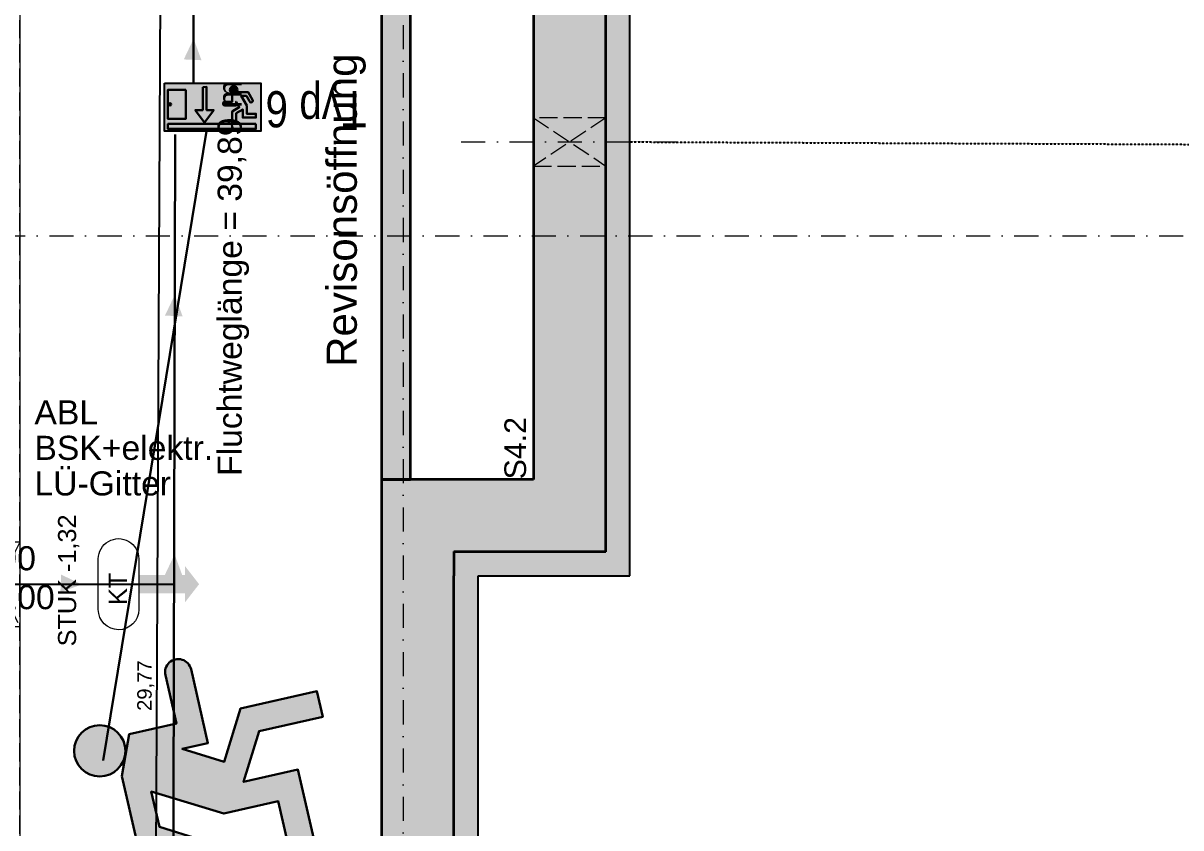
# Model space of a CAD drawing. Header units: millimetres. Extents: x 32522367 to 32638135, y 41424826 to 41540167.
# Drawn here: x 32554262 to 32559063, y 41494418 to 41497756 of the extents above; entities that cross this region are included whole.
import ezdxf
from ezdxf.enums import TextEntityAlignment as Align

# ---------------------------------------------------------------- set-up
doc = ezdxf.new("R2010")
doc.units = ezdxf.units.MM
for name, pattern in [('Achse', [0.2, 0.1, -0.05, 0, -0.05]), ('Raster', [0.2, 0.1, -0.05, 0, -0.05]), ('Strichlinie eng', [0.1, 0.075, -0.025]), ('Untersicht', [0.1, 0.075, -0.025])]:
    doc.linetypes.add(name, pattern=pattern)
for name, color, linetype in [('000 Achsraster Haupt', 251, 'Continuous'), ('110 Wand Aussen', 251, 'Continuous'), ('120 Wand Innen tragend', 251, 'Continuous'), ('130 Wand Innen', 251, 'Continuous'), ('220 Bodenaufbau', 251, 'Continuous'), ('240 Unterdaemmung', 251, 'Continuous'), ('715 Lueftung', 251, 'Continuous'), ('811 Raum 2.Erschließung_ Nebenräume_Allg.räume_Technik', 251, 'Continuous'), ('956 Fensternummer', 251, 'Continuous'), ('970 Brandschutz Beschriftung.Texte_ Bemaßung_ Symbole_ Fluchtwege', 251, 'Continuous'), ('Archicad Tür-Marker', 251, 'Continuous'), ('dp_GE_SIBEL', 80, 'Continuous')]:
    doc.layers.add(name, color=color, linetype=linetype)
for name, color, linetype, lineweight in [('000 Achsraster Haupt_Stift_Nr__1', 251, 'Continuous', 13), ('110 Wand Aussen_Stift_Nr__1', 251, 'Continuous', 13), ('110 Wand Aussen_Stift_Nr__24', 251, 'Continuous', 13), ('110 Wand Aussen_Stift_Nr__29', 251, 'Continuous', 13), ('110 Wand Aussen_Stift_Nr__6', 251, 'Continuous', 13), ('110 Wand Aussen_Stift_Nr__7', 251, 'Continuous', 25), ('110 Wand Aussen_Stift_Nr__78', 251, 'Continuous', 13), ('110 Wand Aussen_Stift_Nr__8', 251, 'Continuous', 35), ('120 Wand Innen tragend_Stift_Nr__1', 251, 'Continuous', 13), ('120 Wand Innen tragend_Stift_Nr__6', 251, 'Continuous', 13), ('130 Wand Innen_Stift_Nr__23', 251, 'Continuous', 13), ('130 Wand Innen_Stift_Nr__4', 251, 'Continuous', 35), ('220 Bodenaufbau_Stift_Nr__6', 251, 'Continuous', 13), ('240 Unterdaemmung_Stift_Nr__6', 251, 'Continuous', 13), ('710 Kanal_Stift_Nr__61', 251, 'Continuous', 25), ('715 Lueftung_Stift_Nr__123', 251, 'Continuous', 13), ('955 Polierplan Beschriftung_Stift_Nr__1', 251, 'Continuous', 13), ('956 Durchbruch Beschriftung_Stift_Nr__61', 251, 'Continuous', 25), ('956 Fensternummer_Stift_Nr__1', 251, 'Continuous', 13), ('970 Brandschutz Beschriftung.Texte_ Bemaßung_ Symbole_ Fluchtwege_Stift_Nr__101', 251, 'Continuous', 50), ('970 Brandschutz Beschriftung.Texte_ Bemaßung_ Symbole_ Fluchtwege_Stift_Nr__75', 251, 'Continuous', 25), ('Archicad Tür-Marker_Stift_Nr__1', 251, 'Continuous', 13), ('dp_GE_ST_Attribut_Attribut1', 250, 'Continuous', 5)]:
    doc.layers.add(name, color=color, linetype=linetype, lineweight=lineweight)
doc.layers.add('E2_LEHR_MENSCH_NATIVE', color=112, linetype='Continuous', lineweight=35, true_color=0x20dd55)
doc.layers.add('E2_LEHR_WEG_B_INTERPRETATION', color=112, linetype='Continuous', lineweight=80, true_color=0x20dd55)
doc.layers.add('E_NACHRTECH', color=3, linetype='Continuous', true_color=0x00fa00)
doc.styles.add('DPG_TXT', font='arial.ttf', dxfattribs={"width": 0.8})
doc.styles.add('ERSTELLTER_STIL_1', font='arial.ttf')

# ---------------------------------------------------------------- blocks, each defined once
blk = doc.blocks.new('9809550')
at = {"color": 18, "lineweight": 30, "true_color": 0x000000}
for points in [[(423921.7, 99168.8), (423956.8, 99168.8), (423956.8, 99202.9), (423984.5, 99214.5), (424033.7, 99214.5), (424053.8, 99178.3)], [(424040.2, 99170.9), (424025.2, 99196.7), (423999.7, 99196.8), (424026.2, 99150.3), (424026.2, 99110.9), (424070.2, 99110.9), (424070.2, 99092.3), (424007.5, 99092.3), (424007.5, 99131.7), (423975, 99113.1), (423975, 99067), (423956.5, 99067), (423956.5, 99122.4), (423990.5, 99141.9), (423975.1, 99168.8), (423975.1, 99150.2), (423921.7, 99150.3)]]:
    blk.add_lwpolyline(points, dxfattribs=at)
blk.add_circle((423963.6, 99225.9), 18.1, dxfattribs=at)
for centre, radius, start, end in [((424047.8, 99173.1), 7.96, 195.7299, 41.4005), ((423921.7, 99159.5), 9.27, 89.9849, 270.0151)]:
    blk.add_arc(centre, radius, start, end, dxfattribs=at)
blk = doc.blocks.new('RIVO_ARR_down')
at = {"true_color": 0x56c81e}
h = blk.add_hatch(color=72, dxfattribs=at)
h.dxf.hatch_style = 1
h.paths.add_polyline_path([(2487.16, 1656.78), (2487.16, 1647.95), (2504.83, 1647.95), (2504.83, 1656.78)])
h.paths.add_polyline_path([(2496.19, 1651.84), (2494.51, 1649.58), (2492.81, 1651.85), (2494.2, 1651.85), (2494.2, 1656.07), (2494.9, 1656.08), (2494.9, 1651.84)], flags=16)
h.paths.add_polyline_path([(2498.26, 1653.37), (2499.6, 1653.37), (2499.6, 1654.67), (2500.12, 1654.91, -0.535619), (2499.17, 1655.55, -1), (2500.55, 1655.55, -0.302406), (2500.12, 1654.91), (2500.66, 1655.11), (2502.53, 1655.11), (2503.29, 1653.73, -1.25347), (2502.78, 1653.45), (2502.2, 1654.43), (2501.24, 1654.44), (2502.24, 1652.67), (2502.24, 1651.16), (2503.92, 1651.16), (2503.92, 1650.46), (2501.53, 1650.46), (2501.53, 1651.96), (2500.29, 1651.25), (2500.29, 1649.49), (2499.59, 1649.49), (2499.59, 1651.6), (2500.88, 1652.34), (2500.3, 1653.37), (2500.3, 1652.66), (2498.26, 1652.67, -1)], flags=16)
h.paths.add_polyline_path([(2503.92, 1649.3), (2503.92, 1648.39), (2487.82, 1648.39), (2487.82, 1649.3)], flags=16)
h.paths.add_polyline_path([(2491.07, 1650.21), (2487.82, 1650.21), (2487.82, 1655.56), (2491.07, 1655.56)], flags=16)
h.paths.add_polyline_path([(2488, 1652.89, -1), (2488.38, 1652.89, -1)], flags=0)
at = {"true_color": 0xffffff}
h = blk.add_hatch(color=7, dxfattribs=at)
h.dxf.hatch_style = 1
h.paths.add_polyline_path([(2499.17, 1655.55, 1), (2500.55, 1655.55, 1)])
h = blk.add_hatch(color=7, dxfattribs=at)
h.dxf.hatch_style = 1
h.paths.add_polyline_path([(2487.82, 1655.56), (2487.82, 1650.21), (2491.07, 1650.21), (2491.07, 1655.56)])
h.paths.add_polyline_path([(2488.38, 1652.89, -1), (2488, 1652.89, -1)], flags=16)
h = blk.add_hatch(color=7, dxfattribs=at)
h.dxf.hatch_style = 1
h.paths.add_polyline_path([(2494.9, 1651.84), (2494.9, 1656.08), (2494.2, 1656.07), (2494.2, 1651.85), (2492.81, 1651.85), (2494.51, 1649.58), (2496.19, 1651.84)])
h = blk.add_hatch(color=7, dxfattribs=at)
h.dxf.hatch_style = 1
h.paths.add_polyline_path([(2499.6, 1653.37), (2498.26, 1653.37, 1), (2498.26, 1652.67), (2500.3, 1652.66), (2500.3, 1653.37), (2500.88, 1652.34), (2499.59, 1651.6), (2499.59, 1649.49), (2500.29, 1649.49), (2500.29, 1651.25), (2501.53, 1651.96), (2501.53, 1650.46), (2503.92, 1650.46), (2503.92, 1651.16), (2502.24, 1651.16), (2502.24, 1652.67), (2501.24, 1654.44), (2502.2, 1654.43), (2502.78, 1653.45, 1.25347), (2503.29, 1653.73), (2502.53, 1655.11), (2500.66, 1655.11), (2499.6, 1654.67)])
h = blk.add_hatch(color=7, dxfattribs=at)
h.dxf.hatch_style = 1
h.paths.add_polyline_path([(2488, 1652.89, 1), (2488.38, 1652.89, 1)])
h = blk.add_hatch(color=7, dxfattribs=at)
h.dxf.hatch_style = 1
h.paths.add_polyline_path([(2487.82, 1649.3), (2487.82, 1648.39), (2503.92, 1648.39), (2503.92, 1649.3)])
blk.add_lwpolyline([(2487.16, 1656.78), (2504.83, 1656.78), (2504.83, 1647.95), (2487.16, 1647.95)], close=True)
at = {"color": 18, "lineweight": 30, "true_color": 0x000000}
for points in [[(2491.07, 1655.56), (2487.82, 1655.56), (2487.82, 1650.21), (2491.07, 1650.21)], [(2503.92, 1649.3), (2487.82, 1649.3), (2487.82, 1648.39), (2503.92, 1648.39)]]:
    blk.add_lwpolyline(points, close=True, dxfattribs=at)
blk.add_lwpolyline([(2494.2, 1656.07), (2494.2, 1651.85), (2492.81, 1651.85), (2494.51, 1649.58), (2496.19, 1651.84), (2494.9, 1651.84), (2494.9, 1656.08), (2494.2, 1656.07)], dxfattribs=at)
blk.add_circle((2488.19, 1652.89), 0.19, dxfattribs=at)
at = {"xscale": 0.0381026673526157, "yscale": 0.0381026673526157, "zscale": 0.0381026673526157}
blk.add_blockref('9809550', (-13654.29, -2125.22), dxfattribs=at)
blk = doc.blocks.new('Decke_4', base_point=(7.733, 24.5675))
at = {"layer": '240 Unterdaemmung_Stift_Nr__6', "color": 7, "linetype": 'Strichlinie eng', "lineweight": 13, "flags": 128}
blk.add_lwpolyline([(7.733, 24.5675), (9.8287, 31.7063), (15.3459, 30.0867), (15.3881, 30.2306), (9.8709, 31.8502), (10.485, 33.942), (17.8732, 31.7731), (16.9028, 28.4676), (16.4711, 28.5944), (16.1894, 27.6348), (16.6212, 27.5081), (15.5227, 23.766), (15.6954, 23.7153), (22.3358, 46.3358), (22.4949, 46.8779), (22.7906, 47.8854), (24.8863, 55.0242), (26.9129, 61.9278), (28.3522, 61.5053), (26.7678, 56.1081), (26.4861, 55.1486), (16.7331, 21.9255), (15.294, 22.348), (13.3942, 22.9057), (10.3237, 23.807)], close=True, dxfattribs=at)
blk = doc.blocks.new('Decke_7', base_point=(17.0326, 21.525))
at = {"layer": '240 Unterdaemmung_Stift_Nr__6', "color": 7, "linetype": 'Continuous', "lineweight": 13, "flags": 128}
blk.add_lwpolyline([(27.8684, 55.2065), (27.4811, 53.8873), (27.0685, 54.0084), (26.4869, 52.0269), (26.6308, 51.9847), (25.6083, 48.5017), (25.0038, 48.6791), (22.2294, 39.2279), (22.8339, 39.0505), (22.3269, 37.3234), (21.7224, 37.5008), (18.9479, 28.0496)], dxfattribs=at)
blk = doc.blocks.new('Decke_16', base_point=(24.3313, 82.1748))
at = {"layer": '220 Bodenaufbau_Stift_Nr__6', "color": 7, "linetype": 'Continuous', "lineweight": 13, "flags": 128}
blk.add_lwpolyline([(27.7443, 55.1388), (27.4133, 54.0114), (27.0007, 54.1325), (26.3627, 51.9592), (26.5067, 51.9169), (25.5405, 48.6258), (24.936, 48.8032), (22.1053, 39.1602), (22.7097, 38.9827), (22.2591, 37.4475), (21.6546, 37.6249), (20.3082, 33.0385)], dxfattribs=at)
blk = doc.blocks.new('Öffnung_58')
at = {"layer": '120 Wand Innen tragend_Stift_Nr__1', "color": 7, "linetype": 'Untersicht', "lineweight": 13}
for p, q in [((23.0475, 49.3993), (23.1216, 49.0128)), ((23.2202, 49.3486), (22.9489, 49.0635))]:
    blk.add_line(p, q, dxfattribs=at)
at = {"layer": '120 Wand Innen tragend_Stift_Nr__6', "color": 7, "linetype": 'Untersicht', "lineweight": 13, "flags": 128}
for points in [[(23.2202, 49.3486), (23.0475, 49.3993)], [(22.9489, 49.0635), (23.1216, 49.0128)]]:
    blk.add_lwpolyline(points, dxfattribs=at)
blk = doc.blocks.new('Öffnung_71')
at = {"layer": '110 Wand Aussen_Stift_Nr__1', "color": 7, "linetype": 'Untersicht', "lineweight": 13}
for p, q in [((25.7597, 50.4374), (25.9912, 50.161)), ((26.0475, 50.3529), (25.7034, 50.2455))]:
    blk.add_line(p, q, dxfattribs=at)
at = {"layer": '110 Wand Aussen_Stift_Nr__6', "color": 7, "linetype": 'Untersicht', "lineweight": 13, "flags": 128}
for points in [[(26.0475, 50.3529), (25.7597, 50.4374)], [(25.9912, 50.161), (26.0475, 50.3529)], [(25.7034, 50.2455), (25.9912, 50.161)]]:
    blk.add_lwpolyline(points, dxfattribs=at)
at = {"layer": '110 Wand Aussen_Stift_Nr__78', "color": 5, "linetype": 'Achse', "lineweight": 13}
blk.add_line((25.4437, 50.426), (26.3072, 50.1725), dxfattribs=at)
at = {"layer": '110 Wand Aussen_Stift_Nr__8', "color": 7, "linetype": 'Continuous', "lineweight": 35, "flags": 128}
blk.add_lwpolyline([(25.7597, 50.4374), (25.7034, 50.2455)], dxfattribs=at)
blk = doc.blocks.new('Wand_16', base_point=(25.3372, 48.9981))
at = {"layer": '110 Wand Aussen_Stift_Nr__24', "linetype": 'Continuous', "lineweight": 13}
for points in [[(24.6482, 48.8877), (24.936, 48.8032), (24.7327, 49.1756)], [(24.7327, 49.1756), (24.936, 48.8032), (25.0205, 49.0911)], [(25.3372, 48.9981), (25.0205, 49.0911), (24.936, 48.8032), (25.2527, 48.7103)], [(25.2527, 48.7103), (25.5405, 48.6258), (25.3372, 48.9981)], [(25.3372, 48.9981), (25.5405, 48.6258), (25.625, 48.9136)]]:
    blk.add_hatch(color=92, dxfattribs=at).paths.add_polyline_path(points)
at = {"layer": '110 Wand Aussen_Stift_Nr__29', "linetype": 'Continuous', "lineweight": 13}
for points in [[(24.9079, 48.7073), (25.0038, 48.6791), (24.936, 48.8032)], [(24.936, 48.8032), (25.0038, 48.6791), (25.032, 48.7751)], [(25.032, 48.7751), (25.0038, 48.6791), (25.5124, 48.5298), (25.5405, 48.6258)], [(25.5405, 48.6258), (25.5124, 48.5298), (25.6083, 48.5017)], [(25.6365, 48.5976), (25.5405, 48.6258), (25.6083, 48.5017)]]:
    blk.add_hatch(color=6, dxfattribs=at).paths.add_polyline_path(points)
at = {"layer": '110 Wand Aussen_Stift_Nr__7', "color": 7, "linetype": 'Continuous', "lineweight": 25, "flags": 128}
for points in [[(25.0038, 48.6791), (25.6083, 48.5017)], [(25.6083, 48.5017), (25.6365, 48.5976)]]:
    blk.add_lwpolyline(points, dxfattribs=at)
at = {"layer": '110 Wand Aussen_Stift_Nr__8', "color": 7, "linetype": 'Continuous', "lineweight": 35}
for p, q in [((25.5405, 48.6258), (25.625, 48.9136)), ((24.936, 48.8032), (24.9079, 48.7073)), ((24.936, 48.8032), (25.2527, 48.7103)), ((25.2527, 48.7103), (25.5405, 48.6258))]:
    blk.add_line(p, q, dxfattribs=at)
at = {"layer": '110 Wand Aussen_Stift_Nr__8', "color": 7, "linetype": 'Continuous', "lineweight": 35, "flags": 128}
for points in [[(24.7327, 49.1756), (24.6482, 48.8877)], [(25.3372, 48.9981), (24.7327, 49.1756)]]:
    blk.add_lwpolyline(points, dxfattribs=at)
blk = doc.blocks.new('Wand_17', base_point=(25.0205, 49.0911))
at = {"layer": '110 Wand Aussen_Stift_Nr__24', "linetype": 'Continuous', "lineweight": 13}
blk.add_hatch(color=92, dxfattribs=at).paths.add_polyline_path([(24.6482, 48.8877), (21.8174, 39.2447), (22.1053, 39.1602), (24.936, 48.8032)])
at = {"layer": '110 Wand Aussen_Stift_Nr__29', "linetype": 'Continuous', "lineweight": 13}
blk.add_hatch(color=6, dxfattribs=at).paths.add_polyline_path([(24.9079, 48.7073), (22.1334, 39.2561), (22.2294, 39.2279), (25.0038, 48.6791)])
at = {"layer": '110 Wand Aussen_Stift_Nr__7', "color": 7, "linetype": 'Continuous', "lineweight": 25, "flags": 128}
blk.add_lwpolyline([(22.2294, 39.2279), (25.0038, 48.6791)], dxfattribs=at)
at = {"layer": '110 Wand Aussen_Stift_Nr__8', "color": 7, "linetype": 'Continuous', "lineweight": 35}
for p in [(24.936, 48.8032), (22.232, 39.5919)]:
    blk.add_line(p, (24.9079, 48.7073), dxfattribs=at)
at = {"layer": '110 Wand Aussen_Stift_Nr__8', "color": 7, "linetype": 'Continuous', "lineweight": 35, "flags": 128}
blk.add_lwpolyline([(24.6482, 48.8877), (21.9442, 39.6764)], dxfattribs=at)
blk = doc.blocks.new('Wand_61', base_point=(25.4172, 51.5072))
at = {"layer": '130 Wand Innen_Stift_Nr__23', "linetype": 'Continuous', "lineweight": 13}
blk.add_hatch(color=91, dxfattribs=at).paths.add_polyline_path([(25.4172, 51.5072), (24.7327, 49.1756), (24.8478, 49.1418), (25.5323, 51.4734)])
at = {"layer": '130 Wand Innen_Stift_Nr__4', "color": 7, "linetype": 'Continuous', "lineweight": 35, "flags": 128}
for points in [[(25.4172, 51.5072), (24.7327, 49.1756)], [(24.8478, 49.1418), (25.5323, 51.4734)], [(25.5323, 51.4734), (25.4172, 51.5072)], [(24.7327, 49.1756), (24.8478, 49.1418)]]:
    blk.add_lwpolyline(points, dxfattribs=at)
blk = doc.blocks.new('T Marker AUT 27_4')
at = {"layer": 'Archicad Tür-Marker_Stift_Nr__1', "color": 7, "linetype": 'Continuous', "lineweight": 13}
blk.add_line((0, -0.405), (0, 0.075), dxfattribs=at)
at = {"layer": 'Archicad Tür-Marker_Stift_Nr__1', "color": 7, "lineweight": 13, "style": 'ERSTELLTER_STIL_1'}
for tag, height, rotation, p in [('AC_SillPrefix_STUK', 0.075, 180, (0.2687, 0.2696)), ('DUMMY_268', 0.05, 180, (-0.2687, 0.2084)), ('DUMMY_273', 0.1, 270, (-0.165, 0.1814)), ('DUMMY_271', 0.1, 270, (-0.0036, 0.1052)), ('DUMMY_274', 0.0667, 270, (-0.0983, -0.08)), ('DUMMY_272', 0.0667, 270, (0.0631, -0.08)), ('widthPrefix1st50_1', 0.1, 270, (-0.165, -0.1475)), ('widthPrefix1st50_0', 0.1, 270, (-0.0036, -0.1474)), ('DUMMY_270', 0.0667, 270, (-0.0983, -0.6756)), ('DUMMY_269', 0.0667, 270, (0.0631, -0.6756))]:
    blk.add_attdef(tag, text='', height=height, rotation=rotation, dxfattribs=at).set_placement(p, align=Align.BOTTOM_LEFT)
blk = doc.blocks.new('Wand_92', base_point=(24.9989, 55.408))
at = {"layer": 'Archicad Tür-Marker', "color": 7, "lineweight": 13}
ref = blk.add_blockref('T Marker AUT 27_4', (23.1709, 49.1807), dxfattribs=dict(at, rotation=253.640090127262))
ref.add_attrib('widthPrefix1st50', 'RBL106', dxfattribs={"layer": 'Archicad Tür-Marker_Stift_Nr__1', "color": 7, "lineweight": 13, "height": 0.1, "rotation": 343.6401, "style": 'ERSTELLTER_STIL_1'}).set_placement((22.5216, 49.4002), align=Align.BOTTOM_LEFT)
ref.add_attrib('widthPrefix1st50_1', 'RBL213', dxfattribs={"layer": 'Archicad Tür-Marker_Stift_Nr__1', "color": 7, "lineweight": 13, "height": 0.1, "rotation": 343.6401, "style": 'ERSTELLTER_STIL_1'}).set_placement((22.4762, 49.2453), align=Align.BOTTOM_LEFT)
ref.add_attrib('AC_SillPrefix_STUK', 'STUK -1,32', dxfattribs={"layer": 'Archicad Tür-Marker_Stift_Nr__1', "color": 7, "lineweight": 13, "height": 0.075, "rotation": 73.6401, "style": 'ERSTELLTER_STIL_1'}).set_placement((23.3432, 48.8613), align=Align.BOTTOM_LEFT)
ref.add_attrib('DUMMY_271', '90', dxfattribs={"layer": 'Archicad Tür-Marker_Stift_Nr__1', "color": 7, "lineweight": 13, "height": 0.1, "rotation": 343.6401, "style": 'ERSTELLTER_STIL_1'}).set_placement((23.0931, 49.2324), align=Align.BOTTOM_LEFT)
ref.add_attrib('DUMMY_273', '200', dxfattribs={"layer": 'Archicad Tür-Marker_Stift_Nr__1', "color": 7, "lineweight": 13, "height": 0.1, "rotation": 343.6401, "style": 'ERSTELLTER_STIL_1'}).set_placement((23.0477, 49.0776), align=Align.BOTTOM_LEFT)
blk = doc.blocks.new('Wand_584', base_point=(26.1343, 51.7136))
at = {"layer": '110 Wand Aussen_Stift_Nr__24', "linetype": 'Continuous', "lineweight": 13}
for points in [[(26.1343, 51.7136), (26.5067, 51.9169), (26.3627, 51.9592), (26.1766, 51.8575)], [(26.1343, 51.7136), (26.4222, 51.6291), (26.5067, 51.9169)], [(26.1343, 51.7136), (25.3372, 48.9981), (25.625, 48.9136), (26.4222, 51.6291)]]:
    blk.add_hatch(color=92, dxfattribs=at).paths.add_polyline_path(points)
at = {"layer": '110 Wand Aussen_Stift_Nr__29', "linetype": 'Continuous', "lineweight": 13}
for points in [[(26.5348, 52.0129), (26.5067, 51.9169), (26.6308, 51.9847)], [(26.5067, 51.9169), (26.6026, 51.8887), (26.6308, 51.9847)], [(26.5067, 51.9169), (25.5405, 48.6258), (25.6365, 48.5976), (26.6026, 51.8887)]]:
    blk.add_hatch(color=6, dxfattribs=at).paths.add_polyline_path(points)
at = {"layer": '110 Wand Aussen_Stift_Nr__7', "color": 7, "linetype": 'Continuous', "lineweight": 25, "flags": 128}
for points in [[(26.6308, 51.9847), (26.5348, 52.0129)], [(25.6365, 48.5976), (26.6308, 51.9847)]]:
    blk.add_lwpolyline(points, dxfattribs=at)
at = {"layer": '110 Wand Aussen_Stift_Nr__8', "color": 7, "linetype": 'Continuous', "lineweight": 35}
for p, q in [((26.5067, 51.9169), (26.3627, 51.9592)), ((26.4222, 51.6291), (26.5067, 51.9169)), ((25.625, 48.9136), (26.4222, 51.6291)), ((25.5405, 48.6258), (25.625, 48.9136))]:
    blk.add_line(p, q, dxfattribs=at)
at = {"layer": '110 Wand Aussen_Stift_Nr__8', "color": 7, "linetype": 'Continuous', "lineweight": 35, "flags": 128}
for points in [[(26.1343, 51.7136), (25.7597, 50.4374)], [(25.7034, 50.2455), (25.3372, 48.9981)]]:
    blk.add_lwpolyline(points, dxfattribs=at)
blk = doc.blocks.new('Fluchtwegtool - GSDE')
at = {"layer": '970 Brandschutz Beschriftung.Texte_ Bemaßung_ Symbole_ Fluchtwege_Stift_Nr__75', "color": 94, "linetype": 'Continuous', "lineweight": 25, "true_color": 0x009500}
blk.add_line((8.52, 32.5), (8.374, 2.7306), dxfattribs=at)
at = {"layer": '970 Brandschutz Beschriftung.Texte_ Bemaßung_ Symbole_ Fluchtwege_Stift_Nr__75', "color": 94, "lineweight": 25, "true_color": 0x009500, "style": 'ERSTELLTER_STIL_1'}
blk.add_attdef('DUMMY_48', text='', height=0.1, rotation=90, dxfattribs=at).set_placement((8.8315, 18.4944), align=Align.BOTTOM_LEFT)
for tag, rotation, p in [('DUMMY_45', 89.719, (8.447, 17.6242)), ('DUMMY_46', 2.3892, (4.5919, 2.5817)), ('DUMMY_47', 71.4634, (0.4049, 1.2164))]:
    blk.add_attdef(tag, text='', height=0.06, rotation=rotation, dxfattribs=at).set_placement(p, align=Align.BOTTOM_CENTER)
blk = doc.blocks.new('Etikett_5', base_point=(23.2429, 49.1596))
at = {"layer": '956 Fensternummer_Stift_Nr__1', "color": 7, "linetype": 'Continuous', "lineweight": 13}
blk.add_line((23.2429, 49.1596), (23.4827, 49.0892), dxfattribs=at)
at = {"layer": '956 Fensternummer_Stift_Nr__1', "color": 7, "linetype": 'Continuous', "lineweight": 13, "flags": 128}
blk.add_lwpolyline([(23.5123, 49.1899, -1), (23.6734, 49.1427), (23.6142, 48.9411, -1), (23.4532, 48.9884)], format="xyb", close=True, dxfattribs=at)
at = {"layer": '956 Fensternummer_Stift_Nr__1', "color": 7, "lineweight": 13, "insert": (23.5245, 49.0769), "char_height": 0.075, "attachment_point": 2, "rotation": 73.6401, "style": 'ERSTELLTER_STIL_1'}
blk.add_mtext('\\A1;{\\pqc;\\pt0,1;\\fArial|b0|i0|c0|p0;\\W1.000000;KT\\fArial|b0|i0|c0|p0;\\W1.000000;\\A1{\\H.66x;\\S^  ;}\\fArial|b0|i0|c0|p0;\\W1.000000;\\fArial|b0|i0|c0|p0;\\W1.000000;\\A1{\\H.66x;\\S^  ;}\\fArial|b0|i0|c0|p0;\\W1.000000; \\fArial|b0|i0|c0|p0;\\W1.000000;\\fArial|b0|i0|c0|p0;\\W1.000000;\\fArial|b0|i0|c0|p0;\\W1.000000;\\fArial|b0|i0|c0|p0;\\W1.000000;\\fArial|b0|i0|c0|p0;\\W1.000000;\\fArial|b0|i0|c0|p0;\\W1.000000;\\fArial|b0|i0|c0|p0;\\W1.000000;\\fArial|b0|i0|c0|p0;\\W1.000000;\\fArial|b0|i0|c0|p0;\\W1.000000;\\fArial|b0|i0|c0|p0;\\W1.000000;\\fArial|b0|i0|c0|p0;\\W1.000000;\\fArial|b0|i0|c0|p0;\\W1.000000;\\fArial|b0|i0|c0|p0;\\W1.000000;\\fArial|b0|i0|c0|p0;\\W1.000000;\\fArial|b0|i0|c0|p0;\\W1.000000;\\fArial|b0|i0|c0|p0;\\W1.000000;\\fArial|b0|i0|c0|p0;\\W1.000000;\\fArial|b0|i0|c0|p0;\\W1.000000;\\fArial|b0|i0|c0|p0;\\W1.000000;\\fArial|b0|i0|c0|p0;\\W1.000000;\\fArial|b0|i0|c0|p0;\\W1.000000;\\fArial|b0|i0|c0|p0;\\W1.000000;\\fArial|b0|i0|c0|p0;\\W1.000000;\\fArial|b0|i0|c0|p0;\\W1.000000;\\fArial|b0|i0|c0|p0;\\W1.000000;\\fArial|b0|i0|c0|p0;\\W1.000000;\\fArial|b0|i0|c0|p0;\\W1.000000;\\fArial|b0|i0|c0|p0;\\W1.000000;\\fArial|b0|i0|c0|p0;\\W1.000000;\\fArial|b0|i0|c0|p0;\\W1.000000;\\fArial|b0|i0|c0|p0;\\W1.000000;\\fArial|b0|i0|c0|p0;\\W1.000000;\\fArial|b0|i0|c0|p0;\\W1.000000;\\fArial|b0|i0|c0|p0;\\W1.000000;\\fArial|b0|i0|c0|p0;\\W1.000000;\\fArial|b0|i0|c0|p0;\\W1.000000;\\fArial|b0|i0|c0|p0;\\W1.000000;\\fArial|b0|i0|c0|p0;\\W1.000000;\\fArial|b0|i0|c0|p0;\\W1.000000;\\fArial|b0|i0|c0|p0;\\W1.000000;\\fArial|b0|i0|c0|p0;\\W1.000000;\\fArial|b0|i0|c0|p0;\\W1.000000;\\fArial|b0|i0|c0|p0;\\W1.000000;}', dxfattribs=at)
blk = doc.blocks.new('Standard-Rastermarker')
at = {"layer": '000 Achsraster Haupt_Stift_Nr__1', "color": 7, "linetype": 'Raster', "lineweight": 13}
blk.add_line((1, 0), (73, 0), dxfattribs=at)
at = {"layer": '000 Achsraster Haupt_Stift_Nr__1', "color": 7, "lineweight": 13, "style": 'ERSTELLTER_STIL_1'}
for tag, p in [('AC_MarkerText_1_0', (-0.3593, -0.0343)), ('AC_MarkerText_1_1', (74.1407, -0.0343))]:
    blk.add_attdef(tag, text='', height=0.15, rotation=90, dxfattribs=at).set_placement(p, align=Align.TOP_CENTER)
blk = doc.blocks.new('Standard-Rastermarker_5')
at = {"layer": '000 Achsraster Haupt_Stift_Nr__1', "color": 7, "linetype": 'Raster', "lineweight": 13}
blk.add_line((1, 0), (32.3118, 0), dxfattribs=at)
at = {"layer": '000 Achsraster Haupt_Stift_Nr__1', "color": 7, "lineweight": 13, "style": 'ERSTELLTER_STIL_1'}
for tag, p in [('AC_MarkerText_1_0', (-0.25, 0.075)), ('AC_MarkerText_1_1', (33.5618, 0.075))]:
    blk.add_attdef(tag, text='', height=0.15, dxfattribs=at).set_placement(p, align=Align.TOP_CENTER)
blk = doc.blocks.new('Pfeil Gerade 27_6')
at = {"layer": '715 Lueftung_Stift_Nr__123', "linetype": 'Continuous', "lineweight": 13, "true_color": 0xe69900}
blk.add_hatch(color=42, dxfattribs=at).paths.add_polyline_path([(0.125, 0), (0.067, 0.0748), (0.067, 0.0376), (-0.125, 0.0376), (-0.125, -0.0376), (0.067, -0.0376), (0.067, -0.0748)])
blk = doc.blocks.new('98095500')
at = {"color": 18, "lineweight": 30, "true_color": 0x000000}
for points in [[(423921.73, 99168.82), (423956.82, 99168.82), (423956.82, 99202.95), (423984.52, 99214.53), (424033.69, 99214.53), (424053.79, 99178.33)], [(424040.17, 99170.92), (424025.2, 99196.66), (423999.74, 99196.78), (424026.18, 99150.32), (424026.18, 99110.9), (424070.22, 99110.9), (424070.22, 99092.32), (424007.48, 99092.32), (424007.48, 99131.68), (423974.96, 99113.11), (423974.96, 99066.99), (423956.52, 99066.99), (423956.52, 99122.44), (423990.54, 99141.87), (423975.12, 99168.79), (423975.12, 99150.21), (423921.73, 99150.28)]]:
    blk.add_lwpolyline(points, dxfattribs=at)
blk.add_circle((423963.6, 99225.86), 18.08, dxfattribs=at)
for centre, radius, start, end in [((424047.83, 99173.07), 7.96, 195.72991, 41.40047), ((423921.73, 99159.55), 9.27, 89.9849, 270.0151)]:
    blk.add_arc(centre, radius, start, end, dxfattribs=at)
blk = doc.blocks.new('750298750')
h = blk.add_hatch(color=3)
h.paths.add_polyline_path([(426943.63, 99576.9), (426968.12, 99576.79), (426982.52, 99552.02, 1.25347), (426995.63, 99559.16), (426976.28, 99593.98), (426928.98, 99593.98), (426902.34, 99582.83), (426902.34, 99550.01), (426868.58, 99550.01, 1), (426868.59, 99532.17), (426919.94, 99532.11), (426919.94, 99549.98), (426934.78, 99524.08), (426902.06, 99505.39), (426902.06, 99452.05), (426919.79, 99452.05), (426919.79, 99496.41), (426951.07, 99514.28), (426951.07, 99476.42), (427011.43, 99476.42), (427011.43, 99494.29), (426969.06, 99494.29), (426969.06, 99532.21)])
h.paths.add_polyline_path([(426891.47, 99604.88, 1), (426926.25, 99604.88, 1)])
at = {"xscale": 0.9619413167778113, "yscale": 0.9619413167778113, "zscale": 0.9619413167778113}
blk.add_blockref('98095500', (19080.76, 4155.42), dxfattribs=at)
blk = doc.blocks.new('E2_MOL_LEHRPERSON_ZENTRIERT')
blk.add_blockref('750298750', (-426935.55, -99537.16))

msp = doc.modelspace()

# ---------------------------------------------------------------- linework, layer by layer
at = {"layer": '710 Kanal_Stift_Nr__61', "color": 5, "linetype": 'Achse', "lineweight": 25}
msp.add_line((32556778.58, 41497263.47), (32564294.305, 41497230.428), dxfattribs=at)
at = {"layer": '811 Raum 2.Erschließung_ Nebenräume_Allg.räume_Technik', "color": 51, "linetype": 'Continuous', "lineweight": 0, "true_color": 0xf5ffa6, "flags": 128}
msp.add_lwpolyline([(32554248.52, 41509883.478), (32554248.55, 41503958.478), (32553168.55, 41503958.472), (32553168.562, 41501518.471), (32554248.562, 41501518.477), (32554248.604, 41493028.477), (32555748.601, 41493028.484), (32555748.515, 41509883.485)], close=True, dxfattribs=at)
at = {"layer": 'E2_LEHR_WEG_B_INTERPRETATION', "color": 112, "true_color": 0x20dd55}
for points in [[(32554968.701, 41497691.332), (32555001.386, 41497602.404), (32554928.086, 41497605.735)], [(32554890.598, 41496628.566), (32554923.283, 41496539.638), (32554849.982, 41496542.969)], [(32554889.954, 41495552.295), (32554922.639, 41495463.367), (32554849.338, 41495466.697)], [(32554505.05, 41495427.475), (32554416.122, 41495394.79), (32554419.453, 41495468.09)]]:
    msp.add_solid(points, dxfattribs=at)
at = {"layer": 'E_NACHRTECH', "color": 3, "lineweight": 30}
for points in [[(32554977.921, 41501860.103), (32554968.013, 41497507.339)], [(32554891.893, 41497293.644), (32554881.729, 41492851.596)], [(32554067.036, 41495428.477), (32554887.621, 41495426.599)]]:
    msp.add_lwpolyline(points, dxfattribs=at)
at = {"layer": 'E_NACHRTECH', "color": 4, "lineweight": 30}
msp.add_lwpolyline([(32554593.035, 41494696.967), (32555023.975, 41497315.662)], dxfattribs=at)

# ---------------------------------------------------------------- block references
at = {"layer": '000 Achsraster Haupt', "color": 7, "linetype": 'Continuous', "lineweight": 18, "xscale": 1000, "yscale": 1000, "zscale": 1000}
for name, p, rotation in [('Standard-Rastermarker', (32555838.387, 41535366.579), 270.0002954042531), ('Standard-Rastermarker_5', (32539163.359, 41496873.404), 0.0002954042531608)]:
    msp.add_blockref(name, p, dxfattribs=dict(at, rotation=rotation))
at = {"layer": '110 Wand Aussen', "color": 7, "lineweight": 35, "xscale": 1000, "yscale": 1000, "zscale": 1000, "rotation": 16.36019999999994}
for name, p in [('Wand_584', (32556378.572, 41498693.47)), ('Wand_16', (32556378.587, 41495863.471)), ('Wand_17', (32556048.587, 41495863.47))]:
    msp.add_blockref(name, p, dxfattribs=at)
at = {"layer": '110 Wand Aussen', "color": 7, "linetype": 'Continuous', "lineweight": 13, "xscale": 1000, "yscale": 1000, "zscale": 1000, "rotation": 16.36019999999994}
msp.add_blockref('Öffnung_71', (32545868.865, 41441712.417), dxfattribs=at)
at = {"layer": '120 Wand Innen tragend', "color": 7, "lineweight": 35, "xscale": 1000, "yscale": 1000, "zscale": 1000, "rotation": 16.36019999999994}
msp.add_blockref('Wand_92', (32554248.559, 41501918.477), dxfattribs=at)
at = {"layer": '120 Wand Innen tragend', "color": 7, "linetype": 'Continuous', "lineweight": 13, "xscale": 1000, "yscale": 1000, "zscale": 1000, "rotation": 16.36019999999994}
msp.add_blockref('Öffnung_58', (32545868.865, 41441712.417), dxfattribs=at)
at = {"layer": '130 Wand Innen', "color": 7, "lineweight": 35, "xscale": 1000, "yscale": 1000, "zscale": 1000, "rotation": 16.36019999999994}
msp.add_blockref('Wand_61', (32555748.578, 41498293.467), dxfattribs=at)
at = {"layer": '220 Bodenaufbau', "color": 7, "linetype": 'Continuous', "lineweight": 13, "xscale": 1000, "yscale": 1000, "zscale": 1000, "rotation": 16.36019999999994}
msp.add_blockref('Decke_16', (32546068.423, 41527413.443), dxfattribs=at)
at = {"layer": '240 Unterdaemmung', "color": 7, "linetype": 'Continuous', "lineweight": 13, "xscale": 1000, "yscale": 1000, "zscale": 1000, "rotation": 16.36019999999994}
msp.add_blockref('Decke_7', (32556148.734, 41467163.469), dxfattribs=at)
at = {"layer": '240 Unterdaemmung', "color": 7, "linetype": 'Strichlinie eng', "lineweight": 13, "xscale": 1000, "yscale": 1000, "zscale": 1000, "rotation": 16.36019999999994}
msp.add_blockref('Decke_4', (32546368.733, 41467463.42), dxfattribs=at)
at = {"layer": '715 Lueftung', "color": 7, "linetype": 'Continuous', "lineweight": 13, "xscale": -999.9999999999995, "yscale": 1000, "zscale": 1000, "rotation": 180.0002901272596}
msp.add_blockref('Pfeil Gerade 27_6', (32554866.452, 41495428.481), dxfattribs=at)
at = {"layer": '956 Fensternummer', "color": 7, "linetype": 'Continuous', "lineweight": 13, "xscale": 1000, "yscale": 1000, "zscale": 1000, "rotation": 16.36019999999994}
msp.add_blockref('Etikett_5', (32554323.592, 41495428.478), dxfattribs=at)
at = {"layer": '970 Brandschutz Beschriftung.Texte_ Bemaßung_ Symbole_ Fluchtwege', "color": 94, "linetype": 'Continuous', "lineweight": 25, "true_color": 0x009500}
ref = msp.add_blockref('Fluchtwegtool - GSDE', (32546368.682, 41477383.436), dxfattribs=dict(at, xscale=999.9999999999995, yscale=999.9999999999995, zscale=999.9999999999995, rotation=0.0002901272618044))
ref.add_attrib('DUMMY_45', '29,77', dxfattribs={"layer": '970 Brandschutz Beschriftung.Texte_ Bemaßung_ Symbole_ Fluchtwege_Stift_Nr__75', "color": 94, "lineweight": 25, "true_color": 0x009500, "height": 60, "rotation": 89.719283, "style": 'ERSTELLTER_STIL_1'}).set_placement((32554813.078, 41495007.345), align=Align.BOTTOM_CENTER)
ref.add_attrib('DUMMY_48', 'Fluchtweglänge = 39,89 m', dxfattribs={"layer": '970 Brandschutz Beschriftung.Texte_ Bemaßung_ Symbole_ Fluchtwege_Stift_Nr__75', "color": 94, "lineweight": 25, "true_color": 0x009500, "height": 100, "rotation": 90.00029, "style": 'ERSTELLTER_STIL_1'}).set_placement((32555198.543, 41495877.634), align=Align.BOTTOM_LEFT)
at = {"layer": 'dp_GE_SIBEL'}
ref = msp.add_blockref('RIVO_ARR_down', (32498530.349, 41459992.601), dxfattribs=dict(at, xscale=22.64316256777142, yscale=22.64316256777142, rotation=2.1970114e-09))
ref.add_attrib('ATTRIBUT1', 'Typ 6', dxfattribs={"layer": 'dp_GE_ST_Attribut_Attribut1', "height": 150, "rotation": 180, "style": 'DPG_TXT', "width": 0.8, "flags": 8}).set_placement((32555267.584, 41497399.003), align=Align.MIDDLE_RIGHT)
at = {"layer": 'E2_LEHR_MENSCH_NATIVE', "color": 112, "true_color": 0x20dd55, "xscale": -6.107755025382402, "yscale": 6.107755025382402, "rotation": 102.8054945988167}
msp.add_blockref('E2_MOL_LEHRPERSON_ZENTRIERT', (32555018.934, 41494669.804), dxfattribs=at)

# ---------------------------------------------------------------- texts
at = {"layer": '955 Polierplan Beschriftung_Stift_Nr__1', "color": 7, "linetype": 'Continuous', "lineweight": 13, "insert": (32555520.727, 41496329.841), "char_height": 125, "attachment_point": 1, "rotation": 90.00029, "style": 'ERSTELLTER_STIL_1'}
msp.add_mtext('\\A1;{\\pql;\\fArial|b0|i0|c0|p0;\\W1.000000;Revisonsöffnung}', dxfattribs=at)
at = {"layer": '956 Durchbruch Beschriftung_Stift_Nr__61', "color": 5, "linetype": 'Continuous', "lineweight": 25, "insert": (32556257.734, 41495863.47), "char_height": 90, "attachment_point": 1, "rotation": 90.000289, "style": 'ERSTELLTER_STIL_1'}
msp.add_mtext('\\A1;{\\pql;\\fArial|b0|i0|c0|p0;\\W1.000000;S4.2}', dxfattribs=at)
at = {"layer": '970 Brandschutz Beschriftung.Texte_ Bemaßung_ Symbole_ Fluchtwege_Stift_Nr__101', "color": 1, "linetype": 'Continuous', "lineweight": 50, "true_color": 0xf50000, "insert": (32554308.588, 41496191.72), "char_height": 100, "attachment_point": 1, "rotation": 0.000289, "line_spacing_factor": 0.884915, "style": 'ERSTELLTER_STIL_1'}
msp.add_mtext('\\A1;{\\pql;\\fArial|b0|i0|c0|p0;\\W1.000000;ABL\\P\\pql;\\fArial|b0|i0|c0|p0;\\W1.000000;BSK+elektr.\\P\\pql;\\fArial|b0|i0|c0|p0;\\W1.000000;LÜ-Gitter}', dxfattribs=at)

doc.saveas('drawing.dxf')
